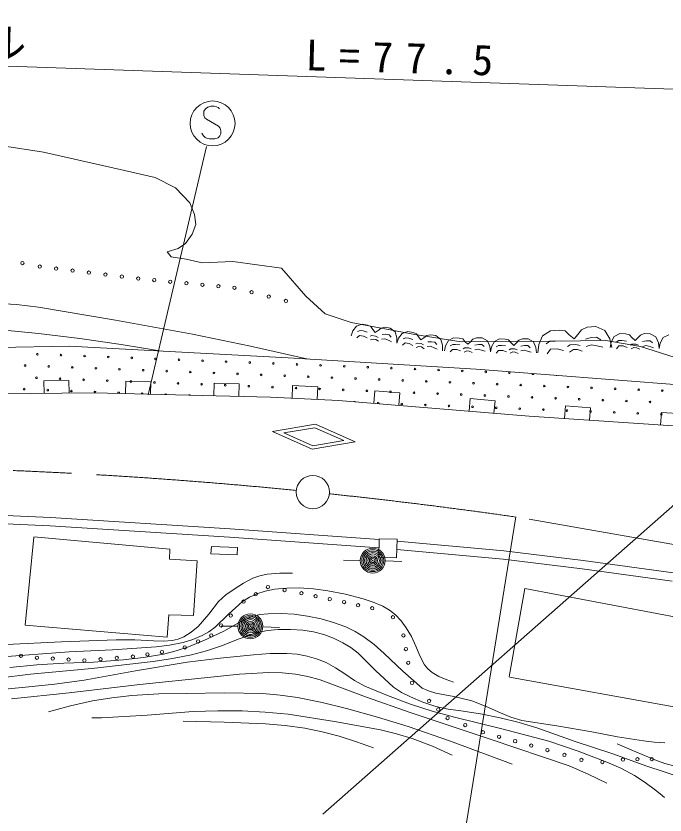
# Model space of a CAD drawing. Units: millimetres, scale not verified. Extents: x 40000 to 680000, y 20000 to 380000.
# Drawn here: x 345210 to 384074, y 279205 to 327019 of the extents above; entities that cross this region are included whole.
import ezdxf

# ---------------------------------------------------------------- set-up
doc = ezdxf.new("R2010")
doc.units = ezdxf.units.MM
doc.header["$LTSCALE"] = 1000
doc.linetypes.add('CHAIN', pattern=[18.5, 12, -1.5, 3.5, -1.5])
doc.layers.add('S-BGD', color=7, linetype='Continuous', lineweight=13)
doc.styles.add('ＭＳ ゴシック', font='')
doc.styles.get('ＭＳ ゴシック').set_extended_font_data('MS Gothic')

msp = doc.modelspace()

# ---------------------------------------------------------------- linework, layer by layer
at = {"layer": 'S-BGD'}
for p, q in [((315707, 325027), (395027, 322288)), ((356463, 321319), (356456, 321164)), ((356551, 321468), (356463, 321319)), ((356699, 321569), (356551, 321468)), ((356875, 321616), (356699, 321569)), ((357084, 321616), (356875, 321616)), ((357226, 321589), (357084, 321616)), ((357327, 321542), (357226, 321589)), ((357401, 321461), (357327, 321542)), ((356456, 321164), (356463, 321063)), ((356463, 321063), (356517, 320928)), ((356517, 320928), (356612, 320853)), ((356612, 320853), (357347, 320428)), ((357347, 320428), (357428, 320307)), ((356436, 319848), (356342, 320003)), ((357469, 319976), (357422, 319848)), ((357428, 320307), (357482, 320138)), ((357482, 320138), (357469, 319976)), ((342747, 319502), (346849, 318871)), ((356544, 319746), (356436, 319848)), ((356672, 319686), (356544, 319746)), ((356807, 319665), (356672, 319686)), ((357118, 319665), (356807, 319665)), ((357327, 319726), (357118, 319665)), ((357422, 319848), (357327, 319726)), ((356622, 319206), (353131, 304341)), ((346849, 318871), (351013, 317924)), ((351013, 317924), (353537, 317356)), ((353537, 317356), (354758, 316739)), ((354758, 316739), (355625, 315830)), ((355625, 315830), (355909, 315148)), ((355909, 315148), (355980, 314551)), ((355980, 314551), (355753, 313968)), ((355753, 313968), (355369, 313414)), ((355369, 313414), (354928, 313101)), ((354928, 313101), (354260, 312902)), ((354260, 312902), (354502, 312604)), ((354502, 312604), (355411, 312476)), ((355411, 312476), (356364, 312248)), ((356364, 312248), (358197, 312319)), ((358197, 312319), (361107, 311936)), ((361107, 311936), (362571, 310245)), ((345242, 309745), (343928, 309837)), ((362571, 310245), (363722, 309193)), ((346551, 309593), (345242, 309745)), ((351177, 308811), (346551, 309593)), ((363722, 309193), (365271, 308681)), ((355785, 307970), (351177, 308811)), ((365271, 308681), (369088, 307952)), ((365382, 308176), (365597, 308464)), ((365597, 308464), (365931, 308578)), ((365931, 308578), (366253, 308525)), ((366253, 308525), (366463, 308442)), ((366463, 308442), (366574, 308263)), ((379072, 308233), (379404, 308402)), ((379404, 308402), (379934, 308441)), ((379934, 308441), (380472, 308203)), ((344514, 308218), (346553, 308025)), ((346553, 308025), (349033, 307719)), ((359257, 307256), (355785, 307970)), ((365284, 307877), (365382, 308176)), ((365821, 308203), (365663, 308137)), ((365992, 308175), (365821, 308203)), ((366234, 308108), (365992, 308175)), ((366574, 308263), (366726, 308076)), ((366726, 308076), (366900, 308195)), ((366900, 308195), (367070, 308336)), ((367070, 308336), (367297, 308390)), ((367362, 307973), (367135, 307961)), ((367297, 308390), (367625, 308337)), ((367560, 307941), (367362, 307973)), ((367685, 307801), (367560, 307941)), ((367625, 308337), (367918, 308114)), ((367918, 308114), (368022, 307760)), ((368115, 307731), (368330, 308018)), ((368330, 308018), (368664, 308132)), ((368664, 308132), (368986, 308080)), ((368986, 308080), (369196, 307997)), ((369088, 307952), (371865, 307529)), ((369196, 307997), (369307, 307817)), ((369803, 307891), (370030, 307945)), ((370030, 307945), (370358, 307892)), ((376735, 307884), (377212, 308185)), ((377212, 308185), (377731, 308224)), ((377731, 308224), (378090, 308172)), ((378090, 308172), (378329, 307935)), ((378329, 307935), (378634, 307702)), ((378634, 307702), (378860, 307951)), ((378860, 307951), (379072, 308233)), ((380472, 308203), (380765, 307692)), ((381037, 307840), (381371, 308009)), ((381371, 308009), (381716, 308002)), ((381716, 308002), (381950, 307946)), ((381950, 307946), (382093, 307774)), ((382445, 307752), (382603, 307925)), ((382603, 307925), (382832, 308016)), ((382832, 308016), (383184, 308008)), ((383184, 308008), (383525, 307818)), ((383972, 307779), (384306, 307948)), ((349033, 307719), (351513, 307353)), ((365772, 307902), (365617, 307766)), ((366025, 307861), (365772, 307902)), ((366231, 307750), (366025, 307861)), ((366521, 307892), (366417, 307853)), ((366607, 307689), (366444, 307632)), ((366733, 307858), (366521, 307892)), ((366750, 307659), (366607, 307689)), ((366888, 307777), (366733, 307858)), ((366915, 307555), (366750, 307659)), ((367304, 307702), (367098, 307686)), ((367552, 307591), (367304, 307702)), ((367702, 307518), (367552, 307591)), ((368022, 307760), (368017, 307431)), ((368017, 307431), (368115, 307731)), ((368505, 307457), (368350, 307321)), ((368554, 307758), (368396, 307692)), ((368758, 307416), (368505, 307457)), ((368725, 307730), (368554, 307758)), ((368967, 307662), (368725, 307730)), ((369254, 307447), (369150, 307408)), ((369466, 307413), (369254, 307447)), ((369307, 307817), (369459, 307631)), ((369459, 307631), (369633, 307750)), ((369633, 307750), (369803, 307891)), ((370095, 307528), (369868, 307515)), ((370293, 307495), (370095, 307528)), ((370418, 307356), (370293, 307495)), ((370358, 307892), (370651, 307668)), ((370651, 307668), (370755, 307315)), ((370930, 307283), (371102, 307596)), ((371102, 307596), (371416, 307754)), ((371416, 307754), (371739, 307747)), ((371739, 307747), (371958, 307694)), ((371865, 307529), (377497, 307556)), ((371958, 307694), (372092, 307533)), ((372092, 307533), (372268, 307371)), ((372268, 307371), (372422, 307512)), ((372422, 307512), (372571, 307674)), ((372571, 307674), (372786, 307759)), ((372786, 307759), (373116, 307751)), ((373116, 307751), (373436, 307572)), ((373436, 307572), (373587, 307238)), ((373683, 307222), (373855, 307535)), ((373855, 307535), (374169, 307694)), ((374169, 307694), (374492, 307687)), ((374492, 307687), (374711, 307633)), ((374711, 307633), (374846, 307472)), ((374846, 307472), (375021, 307310)), ((375021, 307310), (375176, 307451)), ((375176, 307451), (375324, 307613)), ((375324, 307613), (375539, 307698)), ((375539, 307698), (375870, 307691)), ((375870, 307691), (376189, 307511)), ((376189, 307511), (376340, 307177)), ((376508, 307357), (376735, 307884)), ((377181, 307562), (376959, 307402)), ((377456, 307582), (377181, 307562)), ((377857, 307567), (377456, 307582)), ((377497, 307556), (380535, 307608)), ((379661, 307777), (379313, 307674)), ((379980, 307801), (379661, 307777)), ((380226, 307630), (379980, 307801)), ((380535, 307608), (382597, 307238)), ((380765, 307692), (380880, 307179)), ((380796, 307177), (380854, 307506)), ((380854, 307506), (381037, 307840)), ((381311, 307599), (381155, 307507)), ((381494, 307595), (381311, 307599)), ((381758, 307561), (381494, 307595)), ((382093, 307774), (382280, 307601)), ((382280, 307601), (382445, 307752)), ((382963, 307587), (382727, 307541)), ((383175, 307583), (382963, 307587)), ((383327, 307455), (383175, 307583)), ((383525, 307818), (383687, 307462)), ((383687, 307462), (383731, 307116)), ((383731, 307116), (383789, 307445)), ((383789, 307445), (383972, 307779)), ((341199, 307113), (348396, 307263)), ((348396, 307263), (361506, 306558)), ((351513, 307353), (352717, 307162)), ((352717, 307162), (353930, 306965)), ((362709, 306485), (359257, 307256)), ((368964, 307305), (368758, 307416)), ((369340, 307244), (369177, 307186)), ((369483, 307213), (369340, 307244)), ((369621, 307331), (369466, 307413)), ((369648, 307109), (369483, 307213)), ((370037, 307256), (369831, 307241)), ((370285, 307146), (370037, 307256)), ((370434, 307072), (370285, 307146)), ((370755, 307315), (370750, 306986)), ((370875, 306974), (370930, 307283)), ((371359, 307370), (371212, 307284)), ((371352, 307067), (371218, 306912)), ((371607, 307062), (371352, 307067)), ((371531, 307366), (371359, 307370)), ((371778, 307333), (371531, 307366)), ((371825, 306981), (371607, 307062)), ((372091, 307161), (371993, 307108)), ((372204, 306973), (372051, 306893)), ((372304, 307156), (372091, 307161)), ((372348, 306963), (372204, 306973)), ((372468, 307098), (372304, 307156)), ((372908, 307356), (372687, 307313)), ((372888, 307081), (372687, 307038)), ((373148, 307007), (372888, 307081)), ((373108, 307352), (372908, 307356)), ((373250, 307232), (373108, 307352)), ((373305, 306955), (373148, 307007)), ((373587, 307238), (373628, 306914)), ((373628, 306914), (373683, 307222)), ((374112, 307309), (373965, 307223)), ((374105, 307006), (373971, 306851)), ((374360, 307001), (374105, 307006)), ((374284, 307305), (374112, 307309)), ((374531, 307272), (374284, 307305)), ((374579, 306920), (374360, 307001)), ((374844, 307100), (374747, 307047)), ((375058, 307096), (374844, 307100)), ((375222, 307037), (375058, 307096)), ((375661, 307296), (375440, 307252)), ((375641, 307021), (375441, 306977)), ((375901, 306946), (375641, 307021)), ((375861, 307291), (375661, 307296)), ((376003, 307171), (375861, 307291)), ((376340, 307177), (376381, 306853)), ((376467, 306855), (376508, 307357)), ((377216, 307076), (377025, 306807)), ((377624, 307106), (377216, 307076)), ((377986, 307011), (377624, 307106)), ((378384, 307340), (378236, 307240)), ((378593, 307056), (378360, 306905)), ((378726, 307365), (378384, 307340)), ((378826, 307062), (378593, 307056)), ((378997, 307296), (378726, 307365)), ((379121, 306961), (378826, 307062)), ((379671, 307334), (379357, 307234)), ((380098, 307255), (379671, 307334)), ((380358, 307196), (380098, 307255)), ((381304, 307276), (381161, 307111)), ((381576, 307271), (381304, 307276)), ((381809, 307185), (381576, 307271)), ((382092, 307378), (381988, 307321)), ((382213, 307177), (382049, 307092)), ((382319, 307373), (382092, 307378)), ((382367, 307166), (382213, 307177)), ((382494, 307311), (382319, 307373)), ((382556, 307082), (382367, 307166)), ((382597, 307238), (384686, 306577)), ((382942, 307294), (382728, 307247)), ((383219, 307215), (382942, 307294)), ((383387, 307160), (383219, 307215)), ((361506, 306558), (372759, 305875)), ((372526, 306883), (372348, 306963)), ((374957, 306912), (374804, 306833)), ((375102, 306902), (374957, 306912)), ((375279, 306822), (375102, 306902)), ((376059, 306894), (375901, 306946)), ((372759, 305875), (385975, 304872)), ((348385, 305202), (346885, 305188)), ((346885, 305188), (346893, 304438)), ((348392, 304452), (348385, 305202)), ((351792, 305170), (351774, 304420)), ((353291, 305134), (351792, 305170)), ((353273, 304384), (353291, 305134)), ((357078, 305042), (357060, 304292)), ((358578, 305006), (357078, 305042)), ((358560, 304256), (358578, 305006)), ((361778, 304898), (361743, 304149)), ((363276, 304828), (361778, 304898)), ((363241, 304079), (363276, 304828)), ((366696, 304592), (366634, 303845)), ((368191, 304469), (366696, 304592)), ((349880, 304466), (340929, 304381)), ((360453, 304210), (349880, 304466)), ((364530, 304018), (360453, 304210)), ((368129, 303722), (368191, 304469)), ((372399, 304122), (372337, 303375)), ((373894, 303999), (372399, 304122)), ((375936, 303079), (364530, 304018)), ((373832, 303252), (373894, 303999)), ((378111, 303682), (378060, 302934)), ((379607, 303580), (378111, 303682)), ((379556, 302832), (379607, 303580)), ((383855, 303291), (383804, 302543)), ((385352, 303189), (383855, 303291)), ((393169, 301905), (375936, 303079)), ((360566, 302154), (363140, 302586)), ((363114, 302379), (361256, 302067)), ((364836, 301617), (363114, 302379)), ((363140, 302586), (365526, 301530)), ((362952, 301098), (360566, 302154)), ((361256, 302067), (362978, 301305)), ((365526, 301530), (362952, 301098)), ((362978, 301305), (364836, 301617)), ((363582, 279251), (388891, 301541)), ((341589, 297251), (347285, 297010)), ((347285, 297010), (358037, 296326)), ((367965, 252611), (375133, 297039)), ((341578, 296751), (347259, 296511)), ((347259, 296511), (358002, 295827)), ((358037, 296326), (366956, 295685)), ((345755, 290559), (346275, 295828)), ((346289, 295842), (354425, 295112)), ((358002, 295827), (366944, 295184)), ((366957, 295738), (366931, 294629)), ((368031, 295712), (366957, 295738)), ((368004, 294603), (368031, 295712)), ((368028, 295602), (374428, 295007)), ((354425, 295112), (354411, 294522)), ((356883, 294831), (356925, 295280)), ((356925, 295280), (358471, 295210)), ((358471, 295210), (358457, 294774)), ((368016, 295101), (374375, 294510)), ((358457, 294774), (356883, 294831)), ((366931, 294629), (368004, 294603)), ((374428, 295007), (379181, 294436)), ((354411, 294522), (356056, 294409)), ((356056, 294409), (355831, 291149)), ((365822, 294444), (364823, 294464)), ((367322, 294406), (368321, 294377)), ((374375, 294510), (379112, 293941)), ((379181, 294436), (384580, 293691)), ((360254, 293619), (359812, 293526)), ((361002, 293680), (360254, 293619)), ((361768, 293681), (361002, 293680)), ((379112, 293941), (384508, 293196)), ((359389, 293375), (358826, 293081)), ((359812, 293526), (359389, 293375)), ((358276, 292725), (357780, 292377)), ((358826, 293081), (358276, 292725)), ((360140, 292606), (360685, 292715)), ((360685, 292715), (361420, 292788)), ((361420, 292788), (362160, 292800)), ((362160, 292800), (363032, 292744)), ((363032, 292744), (363889, 292629)), ((363889, 292629), (364934, 292419)), ((375679, 292761), (374741, 287468)), ((407268, 286798), (375679, 292761)), ((357780, 292377), (357331, 291987)), ((358781, 291980), (359190, 292238)), ((359190, 292238), (359628, 292443)), ((359628, 292443), (360140, 292606)), ((364934, 292419), (365996, 292144)), ((365996, 292144), (366607, 291948)), ((357331, 291987), (356752, 291217)), ((357934, 291231), (358781, 291980)), ((366607, 291948), (367184, 291700)), ((367184, 291700), (367568, 291468)), ((356752, 291217), (356123, 290484)), ((357129, 290439), (357934, 291231)), ((359329, 291084), (359803, 291196)), ((359803, 291196), (360304, 291250)), ((360304, 291250), (361082, 291266)), ((361082, 291266), (361861, 291222)), ((361861, 291222), (362673, 291114)), ((367568, 291468), (367927, 291179)), ((354355, 291177), (354257, 289856)), ((355831, 291149), (354355, 291177)), ((358498, 290685), (359329, 291084)), ((362673, 291114), (363486, 290944)), ((363486, 290944), (364232, 290730)), ((364232, 290730), (364964, 290456)), ((367927, 291179), (368268, 290821)), ((368268, 290821), (368574, 290410)), ((354257, 289856), (345755, 290559)), ((356123, 290484), (355704, 290153)), ((356634, 289725), (357695, 290233)), ((356758, 290161), (357129, 290439)), ((358497, 290505), (357497, 290512)), ((357695, 290233), (358498, 290685)), ((359646, 290121), (360271, 290241)), ((359996, 290464), (360995, 290417)), ((360271, 290241), (360910, 290301)), ((360910, 290301), (361646, 290311)), ((361646, 290311), (362387, 290261)), ((362387, 290261), (363021, 290161)), ((364964, 290456), (365512, 290192)), ((368574, 290410), (368884, 289879)), ((355252, 289873), (354916, 289732)), ((355704, 290153), (355252, 289873)), ((355792, 289708), (356359, 289938)), ((356359, 289938), (356758, 290161)), ((357522, 289333), (358570, 289755)), ((358570, 289755), (359646, 290121)), ((363021, 290161), (363651, 289999)), ((363651, 289999), (364227, 289789)), ((364227, 289789), (364789, 289518)), ((365512, 290192), (366030, 289875)), ((366030, 289875), (366661, 289402)), ((368884, 289879), (369145, 289311)), ((347934, 289575), (344640, 289409)), ((351202, 289679), (347934, 289575)), ((352322, 289685), (351202, 289679)), ((353450, 289630), (352322, 289685)), ((354018, 289609), (353450, 289630)), ((353597, 289271), (354410, 289374)), ((354562, 289649), (354018, 289609)), ((354410, 289374), (355214, 289538)), ((354916, 289732), (354562, 289649)), ((355214, 289538), (355792, 289708)), ((355545, 289270), (356634, 289725)), ((356623, 289035), (357522, 289333)), ((364789, 289518), (365266, 289224)), ((366661, 289402), (367263, 288874)), ((369145, 289311), (369390, 288729)), ((343426, 288589), (348398, 288978)), ((348398, 288978), (350998, 289094)), ((350998, 289094), (353597, 289271)), ((352837, 288638), (354039, 288840)), ((354039, 288840), (354795, 289025)), ((354574, 288565), (355717, 288798)), ((354795, 289025), (355545, 289270)), ((355717, 288798), (356623, 289035)), ((359437, 288788), (360432, 288861)), ((360432, 288861), (361424, 288873)), ((361424, 288873), (362039, 288823)), ((362039, 288823), (362646, 288713)), ((365266, 289224), (365706, 288882)), ((365706, 288882), (366735, 287852)), ((367263, 288874), (368376, 287820)), ((348078, 288283), (349854, 288359)), ((349747, 287980), (353420, 288390)), ((349854, 288359), (351625, 288495)), ((351625, 288495), (352837, 288638)), ((352366, 287840), (355457, 288350)), ((353420, 288390), (354574, 288565)), ((355457, 288350), (357433, 288597)), ((357433, 288597), (359437, 288788)), ((362646, 288713), (363215, 288548)), ((363215, 288548), (363774, 288323)), ((363774, 288323), (364349, 288017)), ((369390, 288729), (369678, 288198)), ((344837, 288034), (346455, 288188)), ((346077, 287631), (349747, 287980)), ((346455, 288188), (348078, 288283)), ((349284, 287271), (352366, 287840)), ((364349, 288017), (364900, 287655)), ((366735, 287852), (367817, 286857)), ((369678, 288198), (369880, 287946)), ((369880, 287946), (370133, 287730)), ((344053, 287393), (346077, 287631)), ((352632, 287017), (356871, 287456)), ((356871, 287456), (358602, 287625)), ((358602, 287625), (360345, 287734)), ((360345, 287734), (361144, 287711)), ((361144, 287711), (361949, 287627)), ((361949, 287627), (362693, 287488)), ((362693, 287488), (363424, 287290)), ((364900, 287655), (365487, 287264)), ((368376, 287820), (369538, 286802)), ((370133, 287730), (370522, 287502)), ((370522, 287502), (370966, 287314)), ((374763, 287454), (406364, 281739)), ((345777, 286860), (347534, 287035)), ((347534, 287035), (349284, 287271)), ((348397, 286517), (352632, 287017)), ((363424, 287290), (366136, 286280)), ((365487, 287264), (366107, 286923)), ((366107, 286923), (367463, 286353)), ((370966, 287314), (371183, 287235)), ((371183, 287235), (371403, 287159)), ((343798, 286654), (345777, 286860)), ((344949, 286151), (348397, 286517)), ((352139, 286352), (353772, 286448)), ((353772, 286448), (355408, 286484)), ((355408, 286484), (357698, 286512)), ((357698, 286512), (359985, 286479)), ((359985, 286479), (361028, 286385)), ((367817, 286857), (368302, 286543)), ((368302, 286543), (368829, 286275)), ((369538, 286802), (369921, 286628)), ((369921, 286628), (370341, 286504)), ((370341, 286504), (371438, 286294)), ((348470, 285738), (349794, 286036)), ((349794, 286036), (350957, 286223)), ((350957, 286223), (352139, 286352)), ((361028, 286385), (362075, 286229)), ((362075, 286229), (363547, 285935)), ((363547, 285935), (365006, 285581)), ((366136, 286280), (368873, 285325)), ((367463, 286353), (368837, 285840)), ((368829, 286275), (369578, 285959)), ((369578, 285959), (370345, 285700)), ((371438, 286294), (372510, 286028)), ((372510, 286028), (373373, 285700)), ((347158, 285381), (348470, 285738)), ((365006, 285581), (366855, 285065)), ((368837, 285840), (370139, 285425)), ((370345, 285700), (371084, 285537)), ((371084, 285537), (371844, 285431)), ((373373, 285700), (374228, 285311)), ((350048, 285022), (349749, 285015)), ((350337, 285029), (350048, 285022)), ((353073, 285181), (350337, 285029)), ((355812, 285393), (353073, 285181)), ((357291, 285443), (355812, 285393)), ((358761, 285433), (357291, 285443)), ((360138, 285362), (358761, 285433)), ((361511, 285231), (360138, 285362)), ((364280, 284792), (361511, 285231)), ((366855, 285065), (368687, 284493)), ((368873, 285325), (373601, 283748)), ((370139, 285425), (371471, 285066)), ((371471, 285066), (374303, 284371)), ((371844, 285431), (373029, 285257)), ((373029, 285257), (374201, 285024)), ((374201, 285024), (375333, 284741)), ((374228, 285311), (374846, 285054)), ((374846, 285054), (375492, 284852)), ((355228, 284818), (357685, 284771)), ((357685, 284771), (360151, 284663)), ((360151, 284663), (361334, 284559)), ((361334, 284559), (362512, 284394)), ((367042, 284294), (364280, 284792)), ((368687, 284493), (371229, 283617)), ((375333, 284741), (376449, 284401)), ((375492, 284852), (377598, 284542)), ((377598, 284542), (379692, 284174)), ((362512, 284394), (363542, 284189)), ((363542, 284189), (364558, 283925)), ((367994, 284069), (367042, 284294)), ((368929, 283787), (367994, 284069)), ((374303, 284371), (377126, 283615)), ((376449, 284401), (378686, 283606)), ((379692, 284174), (381233, 283876)), ((364558, 283925), (365593, 283593)), ((365593, 283593), (366627, 283224)), ((370141, 283320), (368929, 283787)), ((371229, 283617), (373751, 282685)), ((373601, 283748), (378337, 282154)), ((377126, 283615), (378871, 283023)), ((378686, 283606), (380946, 282867)), ((381233, 283876), (382794, 283635)), ((382794, 283635), (383426, 283571)), ((383426, 283571), (384059, 283519)), ((371333, 282795), (370141, 283320)), ((382333, 282986), (381203, 283463)), ((373751, 282685), (374341, 282463)), ((378871, 283023), (380599, 282372)), ((380946, 282867), (382989, 282135)), ((383460, 282510), (382333, 282986)), ((374341, 282463), (374930, 282240)), ((378337, 282154), (379468, 281657)), ((380599, 282372), (381431, 282001)), ((382989, 282135), (385062, 281456)), ((384058, 282293), (383460, 282510)), ((384680, 282131), (384058, 282293)), ((379468, 281657), (380594, 281118)), ((381431, 282001), (382245, 281571)), ((382245, 281571), (382893, 281159)), ((382893, 281159), (383505, 280699)), ((383505, 280699), (383776, 280479)), ((383776, 280479), (384052, 280250))]:
    msp.add_line(p, q, dxfattribs=at)
at = {"layer": 'S-BGD', "linetype": 'CHAIN'}
msp.add_line((460656, 282153), (375133, 297039), dxfattribs=at)
at = {"layer": 'S-BGD'}
for centre, radius in [((356983, 320590), 1343), ((345595, 312233), 99.5), ((346633, 312022), 99.5), ((347616, 311902), 99.5), ((348599, 311782), 99.5), ((349582, 311662), 99.5), ((350566, 311542), 99.5), ((351549, 311422), 99.5), ((352532, 311302), 99.5), ((353492, 311211), 99.5), ((354452, 311119), 99.5), ((355412, 311028), 99.5), ((356373, 310936), 99.5), ((357333, 310845), 99.5), ((358293, 310753), 99.5), ((359320, 310491), 99.5), ((360348, 310228), 99.5), ((361375, 309965), 99.5), ((346491, 306780), 49.8), ((347905, 306725), 49.8), ((349318, 306669), 49.8), ((350731, 306613), 49.8), ((352144, 306558), 49.8), ((353557, 306502), 49.8), ((354970, 306446), 49.8), ((345757, 306102), 49.8), ((347170, 306046), 49.8), ((348583, 305990), 49.8), ((356383, 306391), 49.8), ((357796, 306335), 49.8), ((359209, 306279), 49.8), ((360623, 306224), 49.8), ((362036, 306168), 49.8), ((363449, 306112), 49.8), ((364862, 306057), 49.8), ((366275, 306001), 49.8), ((349996, 305935), 49.8), ((351409, 305879), 49.8), ((352823, 305823), 49.8), ((354236, 305768), 49.8), ((355649, 305712), 49.8), ((357062, 305656), 49.8), ((358475, 305601), 49.8), ((359888, 305545), 49.8), ((361301, 305489), 49.8), ((367688, 305945), 49.8), ((369101, 305890), 49.8), ((370514, 305834), 49.8), ((371928, 305778), 49.8), ((373341, 305723), 49.8), ((374754, 305667), 49.8), ((346436, 305367), 49.8), ((347849, 305312), 49.8), ((349262, 305256), 49.8), ((350675, 305200), 49.8), ((352088, 305145), 49.8), ((353501, 305089), 49.8), ((354914, 305033), 49.8), ((362714, 305434), 49.8), ((364128, 305378), 49.8), ((365541, 305322), 49.8), ((366954, 305267), 49.8), ((368367, 305211), 49.8), ((369780, 305155), 49.8), ((371193, 305100), 49.8), ((372606, 305044), 49.8), ((345701, 304689), 49.8), ((347115, 304633), 49.8), ((348528, 304577), 49.8), ((356328, 304978), 49.8), ((357741, 304922), 49.8), ((359154, 304866), 49.8), ((360567, 304811), 49.8), ((361980, 304755), 49.8), ((363393, 304699), 49.8), ((364806, 304644), 49.8), ((366219, 304588), 49.8), ((367633, 304532), 49.8), ((374019, 304988), 49.8), ((375433, 304933), 49.8), ((376846, 304877), 49.8), ((378259, 304821), 49.8), ((379672, 304766), 49.8), ((381085, 304710), 49.8), ((382498, 304654), 49.8), ((383911, 304599), 49.8), ((349941, 304522), 49.8), ((369046, 304477), 49.8), ((370459, 304421), 49.8), ((371872, 304365), 49.8), ((373285, 304310), 49.8), ((374698, 304254), 49.8), ((376111, 304198), 49.8), ((377524, 304143), 49.8), ((378937, 304087), 49.8), ((368311, 303798), 49.8), ((369724, 303742), 49.8), ((371138, 303687), 49.8), ((372551, 303631), 49.8), ((373964, 303575), 49.8), ((380351, 304031), 49.8), ((381764, 303976), 49.8), ((383177, 303920), 49.8), ((375377, 303520), 49.8), ((376790, 303464), 49.8), ((378203, 303408), 49.8), ((379616, 303353), 49.8), ((381029, 303297), 49.8), ((382442, 303241), 49.8), ((383856, 303186), 49.8), ((362985, 298530), 995), ((366572, 294429), 746), ((366572, 294429), 660), ((366572, 294429), 574), ((366572, 294429), 484), ((366572, 294429), 398), ((366572, 294429), 292), ((366572, 294429), 202), ((366572, 294429), 116), ((366572, 294429), 22.5), ((360296, 292845), 99.5), ((361297, 292662), 99.5), ((359569, 292411), 99.5), ((362298, 292478), 99.5), ((363150, 292300), 99.5), ((364002, 292121), 99.5), ((358843, 291977), 99.5), ((364854, 291943), 99.5), ((365698, 291759), 99.5), ((366542, 291576), 99.5), ((358074, 291141), 99.5), ((359247, 290500), 746), ((359247, 290500), 660), ((359247, 290500), 574), ((359247, 290500), 484), ((359247, 290500), 398), ((359247, 290500), 292), ((367778, 291041), 99.5), ((357489, 290548), 99.5), ((359247, 290500), 202), ((359247, 290500), 116), ((359247, 290500), 22.5), ((356904, 289955), 99.5), ((368413, 289955), 99.5), ((355317, 289237), 99.5), ((356111, 289596), 99.5), ((345506, 288735), 99.5), ((353080, 288819), 99.5), ((353947, 288953), 99.5), ((368555, 289136), 99.5), ((346465, 288618), 99.5), ((347412, 288563), 99.5), ((348359, 288507), 99.5), ((349305, 288451), 99.5), ((350274, 288529), 99.5), ((351244, 288607), 99.5), ((352213, 288685), 99.5), ((368697, 288318), 99.5), ((368931, 287115), 99.5), ((369947, 286029), 99.5), ((370499, 285519), 99.5), ((371050, 285009), 99.5), ((372111, 284583), 99.5), ((373172, 284157), 99.5), ((374137, 283891), 99.5), ((375101, 283624), 99.5), ((376066, 283357), 99.5), ((377031, 283090), 99.5), ((378049, 282797), 99.5), ((379067, 282505), 99.5), ((381556, 282522), 99.5), ((382416, 282539), 99.5), ((383277, 282555), 99.5), ((380320, 282371), 99.5)]:
    msp.add_circle(centre, radius, dxfattribs=at)
for centre, start, end in [((376167, 305611), 170.1309, 1.1873), ((377580, 305556), 245.3886, 285.9296), ((351354, 304466), 313.2739, 223.9504), ((352767, 304410), 342.306, 194.9184), ((354180, 304355), 7.2233, 170.001), ((355593, 304299), 34.0786, 143.1457), ((365485, 303909), 32.2557, 138.3291), ((366898, 303854), 317.3506, 213.2343)]:
    msp.add_arc(centre, 49.8, start, end, dxfattribs=at)
at = {"layer": 'S-BGD', "linetype": 'CHAIN'}
for start, end in [(84.36118, 94.48041), (81.83246, 83.97922)]:
    msp.add_arc((332513, 81), 300000, start, end, dxfattribs=at)

# ---------------------------------------------------------------- texts
at = {"layer": 'S-BGD', "char_height": 1833, "attachment_point": 7, "style": 'ＭＳ ゴシック'}
for s, insert, rotation in [('\\T1.2;ガ－ドレ－ル', (328305, 324920), 358.2), ('\\T1.6;L=77.5', (362535, 323743), 358.4)]:
    msp.add_mtext(s, dxfattribs=dict(at, insert=insert, rotation=rotation))

doc.saveas('drawing.dxf')
